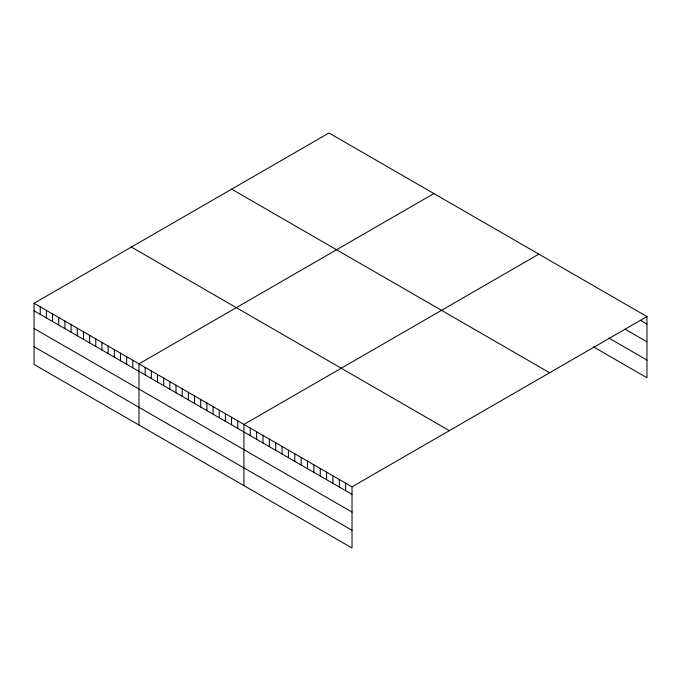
<?xml version="1.0" encoding="UTF-8"?>
<svg xmlns="http://www.w3.org/2000/svg" width="681" height="681" viewBox="0 0 681 681"><rect width="100%" height="100%" fill="white"/><g stroke="black" fill="none" stroke-linecap="round" stroke-linejoin="round"><path stroke-width="1.02" d="M34.05 303.258L352.026 486.838L352.026 548.018L34.05 364.437L34.05 303.258L328.974 132.982L646.95 316.563L646.95 377.742L593.347 346.799M433.908 193.566L138.984 363.841L138.984 425.012M538.841 254.149L243.917 424.425L243.917 485.596M352.026 486.838L646.95 316.563M640.591 320.436L646.95 324.105M625.149 329.221L646.95 341.802M608.797 338.014L646.95 360.045M231.651 189.173L549.627 372.754M131.373 247.067L449.349 430.647M34.05 310.8L352.026 494.38M34.05 328.497L352.026 512.078M34.05 346.731L352.026 530.312M345.667 483.169L345.667 490.703M339.308 479.492L339.308 487.034M332.949 475.823L332.949 483.365M326.591 472.154L326.591 479.688M320.232 468.477L320.232 476.019M313.873 464.808L313.873 472.35M307.506 461.139L307.506 468.681M301.147 457.462L301.147 465.004M294.788 453.793L294.788 461.335M288.429 450.124L288.429 457.666M282.07 446.447L282.07 453.989M275.711 442.778L275.711 450.32M269.353 439.109L269.353 446.651M262.994 435.431L262.994 442.973M256.635 431.763L256.635 439.305M250.276 428.094L250.276 435.636M237.746 420.858L237.746 428.4M231.566 417.291L231.566 424.833M225.394 413.733L225.394 421.267M219.222 410.166L219.222 417.708M213.051 406.6L213.051 414.142M206.879 403.041L206.879 410.575M200.708 399.475L200.708 407.017M194.536 395.908L194.536 403.45M188.365 392.35L188.365 399.892M182.193 388.783L182.193 396.325M176.013 385.225L176.013 392.758M169.841 381.658L169.841 389.2M163.67 378.091L163.67 385.633M157.498 374.533L157.498 382.067M151.327 370.966L151.327 378.508M145.155 367.399L145.155 374.942M132.812 360.275L132.812 367.817M126.64 356.708L126.64 364.25M120.469 353.15L120.469 360.692M114.289 349.583L114.289 357.125M108.117 346.025L108.117 353.558M101.946 342.458L101.946 350M95.774 338.891L95.774 346.433M89.603 335.333L89.603 342.866M83.431 331.766L83.431 339.308M77.259 328.199L77.259 335.742M71.088 324.641L71.088 332.175M64.916 321.074L64.916 328.617M58.736 317.508L58.736 325.05M52.565 313.95L52.565 321.492M46.393 310.383L46.393 317.925M40.222 306.825L40.222 314.358"/></g></svg>
